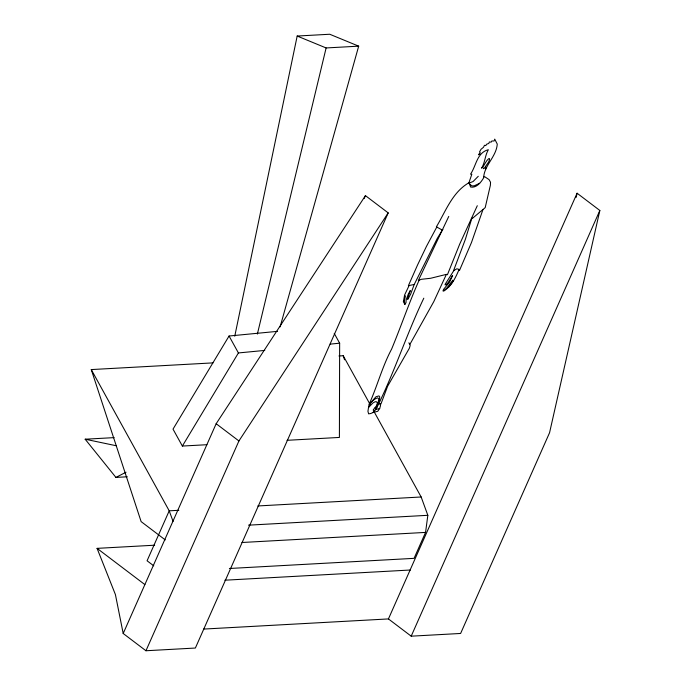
<?xml version="1.0" encoding="UTF-8"?>
<svg xmlns="http://www.w3.org/2000/svg" width="685" height="685" viewBox="0 0 685 685"><rect width="100%" height="100%" fill="white"/><g stroke="black" fill="none" stroke-linecap="round" stroke-linejoin="round"><path stroke-width="1.03" d="M334.237 333.398L339.649 343.202L339.4 437.432L287.058 440.309M478.276 176.285L473.095 181.534L469.465 182.929L469.293 181.696L471.828 174.23L470.526 174.17C476.272 165.847 476.803 152.695 488.345 149.707C484.963 155.521 485.108 162.413 481.598 168.202C484.595 165.616 485.477 161.18 488.747 158.655L489.544 158.603L489.51 159.896L488.456 162.268L484.132 168.501L483.507 168.698L483.396 167.936M229.389 568.49L414.074 558.344L425.565 532.408L427.834 515.308L421.155 496.985L374.181 411.856M368.513 407.507L367.939 411.291L368.607 413.851C376.125 413.629 378.06 404.732 378.754 398.875L377.718 397.814C373.291 399.09 369.9 403.285 368.513 407.507L373.034 402.866L375.226 401.718L376.69 401.83L377.341 403.268L376.913 405.255L373.274 409.793L373.316 410.366L374.147 410.229L374.515 411.437M442.613 229.672L437.287 238.371L414.228 284.463L410.675 294.088L407.84 299.448L407.412 299.122L410.298 290.551L408.303 294.045L406.128 300.013L406 302.659L404.886 304.542L404.373 300.921L405.494 295.8M234.758 336.207L297.179 36.04L329.742 34.25L358.683 46.16L280.105 326.908M576.145 197.4L577.087 193.221L599.846 210.475L549.567 432.723L460.611 633.462L411.197 636.177L388.438 618.923L203.599 629.078M257.372 334.066L326.12 47.95L358.683 46.16M373.222 412.421L377.743 411.3L379.687 408.483L380.535 405.64L380.047 403.799L378.856 403.885M471.819 218.361L465.363 239.356L453.564 270.626L456.895 268.794L459.104 269.436L459.438 270.566L471.494 242.481L482.993 209.482M480.296 154.605L480.022 153.757L478.507 154.801L480.176 152.481L479.526 151.89L481.024 149.279L483.516 147.275L484.458 145.314L485.819 145.588L486.547 144.261L488.807 143.43L489.355 141.983L491.213 142.112L491.77 141.016L494.159 140.973L494.716 139.098L497.259 144.09C496.411 156.745 484.03 165.53 483.644 177.843C481.093 182.244 476.443 188.247 470.604 187.056L469.028 182.681M423.818 298.18C406.522 334.263 394.363 372.631 376.467 408.363L375.8 408.885L375.252 407.515M419.117 280.208C409.039 302.804 401.093 326.257 391.632 349.067C382.179 366.766 377.212 386.417 369.001 404.544L375.979 396.769L378.959 395.887L379.704 396.872L379.524 399.903L376.913 405.255M477.291 205.714L459.738 244.023L447.425 274.711L446.38 274.377L433.785 301.64L409.767 344.598M123.197 633.497L216.16 423.715L365.439 195.636L388.198 212.889L195.371 648.036L145.956 650.75L123.197 633.497L115.422 594.597L97.073 548.36L154.673 545.2M145.956 650.75L238.919 440.969L388.198 212.889M364.137 198.564L365.439 195.636M388.438 618.923L577.087 193.221M411.197 636.177L599.846 210.475M446.38 274.377L430.642 278.273L421.215 279.317L418.329 280.55L448.761 216.417M459.104 269.436C455.671 277.476 451.586 286.287 443.803 290.937L447.168 287.614L452.785 280.216M368.667 406.599L369.943 403.944M453.598 280.585L448.778 286.998M469.285 182.544C452.425 192.014 445.824 211.117 436.405 226.786L436.79 227.026L426.404 246.48L417.576 264.932L408.38 285.688L414.228 284.463M409.125 285.491L404.612 295.004L403.354 301.777L404.844 304.251M277.579 331.343L229.064 336.018L173.014 429.127L182.364 446.055L206.93 444.711M182.364 446.055L238.414 352.946L264.778 350.412M453.958 270.412L445.096 284.395L445.147 284.934L446.269 284.609L448.076 282.674L452.605 275.464L449.591 282.083L443.486 289.481L443.041 291.065L443.786 290.483M114.19 437.621L85.154 439.213L115.919 477.411L126.04 472.213M479.663 183.297L474.226 185.815L471.837 185.9L469.037 183.494M375.577 409.484L379.687 408.483M471.374 218.481L472.77 218.078L485.194 207.641L490.392 185.215L490.537 182.261L489.081 179.624L484.937 176.867L483.456 176.85M330.161 344.118L339.649 343.202M165.265 539.908L141.127 521.61L91.268 369.575L212.966 362.887M338.938 355.969L343.211 355.729L370.054 404.373M115.919 477.411L127.324 476.786M178.819 510.299L169.212 510.822L147.078 560.775L153.765 565.844M257.817 505.958L421.155 496.985M248.484 525.164L427.834 515.308M241.951 542.494L425.565 532.408M224.868 580.204L410.461 570.006M442.87 229.663L441.594 229.715L436.79 227.026M85.154 439.213L116.381 445.772M380.047 403.799L380.894 404.09L387.616 386.254L409.365 348.228L410.187 345.471L408.902 342.783M297.179 36.04L326.12 47.95M216.16 423.715L238.919 440.969M97.073 548.36L144.869 584.596M229.064 336.018L238.414 352.946M91.268 369.575L169.212 510.822L173.074 521.431M343.211 355.729L344.538 359.788M485.588 166.626L485.776 168.793"/></g></svg>
